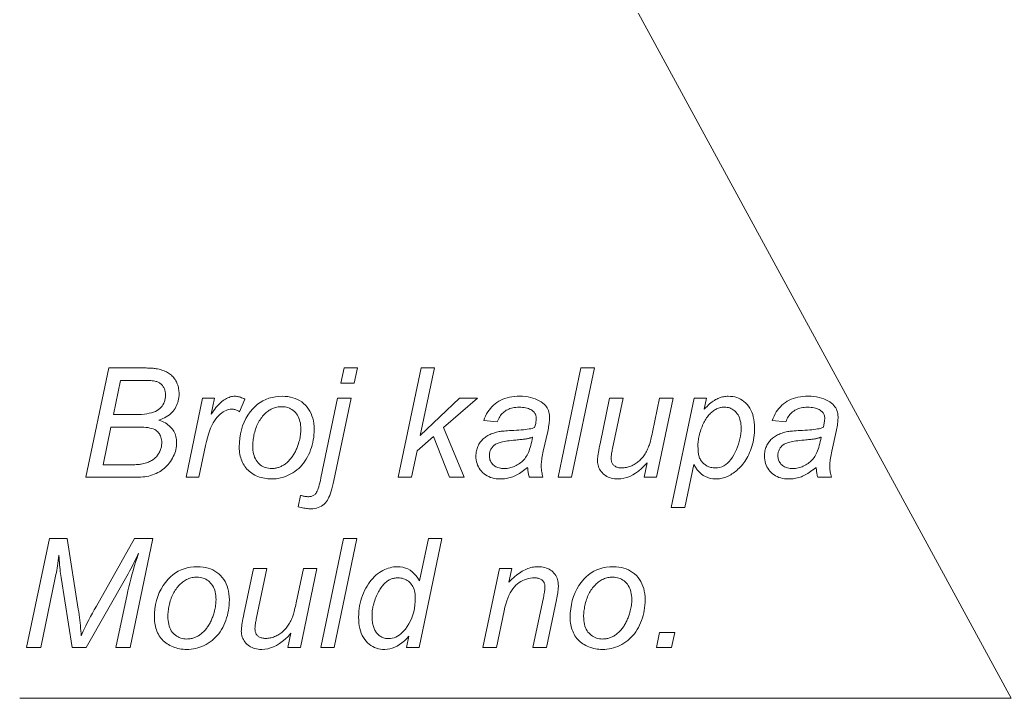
# Model space of a CAD drawing. Extents: x 0 to 297, y 0 to 420.
# Drawn here: x 229.53 to 256.76, y 99.04 to 117.67 of the extents above; entities that cross this region are included whole.
import ezdxf

# ---------------------------------------------------------------- set-up
doc = ezdxf.new("R2010")
doc.units = 0

msp = doc.modelspace()

# ---------------------------------------------------------------- linework, layer by layer
at = {"color": 7, "lineweight": 13}
msp.add_lwpolyline([(243.998, 122.495), (256.759, 99.036), (229.532, 99.036)], dxfattribs=at)
for points in [[(231.344, 105.106), (231.972, 108.106), (232.901, 108.106), (232.95, 108.106), (232.997, 108.105), (233.041, 108.104), (233.083, 108.103), (233.122, 108.101), (233.158, 108.099), (233.192, 108.096), (233.223, 108.093), (233.252, 108.089), (233.277, 108.086), (233.317, 108.078), (233.355, 108.07), (233.392, 108.06), (233.428, 108.049), (233.462, 108.038), (233.496, 108.025), (233.528, 108.011), (233.558, 107.997), (233.588, 107.981), (233.616, 107.964), (233.643, 107.946), (233.669, 107.927), (233.693, 107.906), (233.717, 107.884), (233.739, 107.861), (233.759, 107.837), (233.779, 107.811), (233.797, 107.784), (233.814, 107.756), (233.83, 107.726), (233.844, 107.696), (233.857, 107.665), (233.869, 107.633), (233.878, 107.601), (233.887, 107.568), (233.894, 107.535), (233.899, 107.5), (233.903, 107.466), (233.905, 107.43), (233.906, 107.394), (233.904, 107.345), (233.9, 107.297), (233.893, 107.251), (233.884, 107.205), (233.872, 107.161), (233.857, 107.118), (233.839, 107.076), (233.819, 107.036), (233.795, 106.996), (233.77, 106.958), (233.741, 106.921), (233.709, 106.886), (233.675, 106.853), (233.638, 106.822), (233.597, 106.792), (233.554, 106.765), (233.508, 106.739), (233.46, 106.714), (233.408, 106.692), (233.353, 106.672), (233.401, 106.655), (233.446, 106.636), (233.488, 106.616), (233.528, 106.595), (233.566, 106.572), (233.601, 106.547), (233.634, 106.52), (233.664, 106.492), (233.692, 106.462), (233.717, 106.431), (233.74, 106.398), (233.761, 106.365), (233.779, 106.33), (233.795, 106.294), (233.808, 106.257), (233.819, 106.219), (233.827, 106.18), (233.833, 106.139), (233.837, 106.098), (233.838, 106.056), (233.837, 106.006), (233.832, 105.957), (233.825, 105.909), (233.815, 105.861), (233.803, 105.813), (233.787, 105.766), (233.768, 105.719), (233.747, 105.673), (233.723, 105.626), (233.696, 105.581), (233.667, 105.536), (233.635, 105.494), (233.602, 105.454), (233.567, 105.416), (233.531, 105.38), (233.492, 105.345), (233.452, 105.313), (233.409, 105.284), (233.365, 105.256), (233.319, 105.23), (233.272, 105.206), (233.223, 105.185), (233.174, 105.167), (233.123, 105.151), (233.072, 105.137), (233.019, 105.126), (232.965, 105.117), (232.91, 105.111), (232.854, 105.107), (232.797, 105.106)], [(238.348, 107.687), (238.436, 108.106), (238.803, 108.106), (238.715, 107.687)], [(239.922, 105.106), (240.55, 108.106), (240.919, 108.106), (240.53, 106.246), (241.61, 107.279), (242.099, 107.279), (241.172, 106.469), (241.733, 105.106), (241.328, 105.106), (240.894, 106.221), (240.444, 105.833), (240.292, 105.106)], [(244.316, 105.106), (244.942, 108.106), (245.312, 108.106), (244.686, 105.106)], [(232.105, 106.825), (232.713, 106.825), (232.797, 106.826), (232.877, 106.831), (232.952, 106.838), (233.022, 106.847), (233.087, 106.86), (233.148, 106.875), (233.203, 106.893), (233.254, 106.914), (233.299, 106.938), (233.34, 106.964), (233.376, 106.993), (233.409, 107.025), (233.437, 107.059), (233.462, 107.096), (233.483, 107.135), (233.501, 107.177), (233.514, 107.221), (233.524, 107.268), (233.529, 107.317), (233.531, 107.369), (233.531, 107.394), (233.529, 107.419), (233.526, 107.442), (233.522, 107.465), (233.516, 107.488), (233.51, 107.509), (233.502, 107.53), (233.493, 107.55), (233.483, 107.57), (233.472, 107.588), (233.46, 107.606), (233.447, 107.623), (233.433, 107.639), (233.418, 107.654), (233.403, 107.668), (233.386, 107.681), (233.369, 107.693), (233.351, 107.704), (233.333, 107.713), (233.313, 107.722), (233.292, 107.73), (233.267, 107.737), (233.238, 107.744), (233.206, 107.749), (233.17, 107.754), (233.131, 107.758), (233.089, 107.761), (233.042, 107.763), (232.993, 107.764), (232.94, 107.764), (232.301, 107.764)], [(234.096, 105.106), (234.55, 107.279), (234.878, 107.279), (234.786, 106.835), (234.819, 106.884), (234.852, 106.931), (234.886, 106.974), (234.919, 107.016), (234.952, 107.054), (234.984, 107.09), (235.017, 107.123), (235.05, 107.154), (235.082, 107.182), (235.114, 107.208), (235.146, 107.231), (235.179, 107.251), (235.211, 107.269), (235.244, 107.285), (235.277, 107.298), (235.309, 107.309), (235.342, 107.318), (235.376, 107.324), (235.409, 107.327), (235.443, 107.328), (235.465, 107.328), (235.489, 107.325), (235.513, 107.321), (235.539, 107.316), (235.566, 107.308), (235.594, 107.3), (235.622, 107.289), (235.652, 107.277), (235.683, 107.264), (235.715, 107.249), (235.563, 106.905), (235.544, 106.918), (235.524, 106.93), (235.504, 106.94), (235.483, 106.949), (235.462, 106.957), (235.441, 106.963), (235.42, 106.968), (235.398, 106.972), (235.375, 106.974), (235.352, 106.974), (235.313, 106.972), (235.274, 106.966), (235.235, 106.955), (235.195, 106.94), (235.156, 106.92), (235.116, 106.896), (235.075, 106.868), (235.035, 106.836), (234.994, 106.799), (234.953, 106.757), (234.913, 106.711), (234.875, 106.657), (234.839, 106.596), (234.804, 106.529), (234.771, 106.454), (234.74, 106.373), (234.71, 106.284), (234.682, 106.189), (234.656, 106.087), (234.632, 105.978), (234.448, 105.106)], [(235.557, 105.931), (235.561, 106.056), (235.572, 106.177), (235.591, 106.293), (235.617, 106.405), (235.651, 106.512), (235.692, 106.616), (235.741, 106.714), (235.797, 106.809), (235.86, 106.899), (235.932, 106.985), (235.995, 107.05), (236.063, 107.108), (236.134, 107.16), (236.21, 107.205), (236.289, 107.242), (236.372, 107.273), (236.458, 107.297), (236.549, 107.315), (236.644, 107.325), (236.742, 107.328), (236.819, 107.326), (236.893, 107.319), (236.964, 107.306), (237.032, 107.289), (237.097, 107.267), (237.159, 107.24), (237.217, 107.208), (237.273, 107.171), (237.326, 107.13), (237.375, 107.083), (237.421, 107.032), (237.462, 106.978), (237.498, 106.92), (237.529, 106.859), (237.556, 106.794), (237.577, 106.726), (237.594, 106.655), (237.606, 106.58), (237.613, 106.502), (237.616, 106.42), (237.614, 106.345), (237.61, 106.272), (237.602, 106.2), (237.592, 106.129), (237.578, 106.058), (237.561, 105.989), (237.542, 105.921), (237.519, 105.854), (237.493, 105.788), (237.464, 105.723), (237.433, 105.66), (237.399, 105.6), (237.362, 105.543), (237.323, 105.489), (237.281, 105.438), (237.237, 105.39), (237.19, 105.346), (237.14, 105.304), (237.088, 105.265), (237.034, 105.229), (236.977, 105.196), (236.921, 105.167), (236.863, 105.141), (236.805, 105.119), (236.747, 105.1), (236.688, 105.084), (236.628, 105.072), (236.568, 105.064), (236.507, 105.059), (236.445, 105.057), (236.395, 105.058), (236.346, 105.061), (236.297, 105.067), (236.25, 105.074), (236.203, 105.084), (236.157, 105.096), (236.113, 105.11), (236.069, 105.126), (236.026, 105.145), (235.984, 105.165), (235.943, 105.188), (235.905, 105.212), (235.868, 105.239), (235.833, 105.267), (235.801, 105.296), (235.77, 105.328), (235.741, 105.361), (235.714, 105.397), (235.689, 105.434), (235.667, 105.472), (235.646, 105.513), (235.627, 105.554), (235.611, 105.597), (235.597, 105.641), (235.584, 105.686), (235.575, 105.733), (235.567, 105.78), (235.561, 105.829), (235.558, 105.879)], [(237.176, 104.29), (237.241, 104.605), (237.266, 104.598), (237.291, 104.592), (237.315, 104.587), (237.338, 104.582), (237.361, 104.579), (237.383, 104.575), (237.405, 104.573), (237.426, 104.571), (237.446, 104.57), (237.466, 104.57), (237.49, 104.571), (237.512, 104.573), (237.533, 104.577), (237.554, 104.583), (237.573, 104.59), (237.592, 104.598), (237.609, 104.609), (237.626, 104.62), (237.641, 104.634), (237.656, 104.649), (237.67, 104.667), (237.684, 104.691), (237.699, 104.721), (237.713, 104.756), (237.728, 104.797), (237.742, 104.844), (237.757, 104.896), (237.772, 104.954), (237.787, 105.017), (237.802, 105.086), (238.258, 107.279), (238.629, 107.279), (238.158, 105.018), (238.14, 104.936), (238.122, 104.859), (238.103, 104.788), (238.083, 104.722), (238.063, 104.662), (238.043, 104.607), (238.022, 104.557), (238, 104.513), (237.978, 104.474), (237.955, 104.441), (237.924, 104.402), (237.889, 104.367), (237.853, 104.337), (237.813, 104.31), (237.772, 104.288), (237.728, 104.269), (237.681, 104.255), (237.633, 104.245), (237.581, 104.238), (237.528, 104.236), (237.498, 104.237), (237.467, 104.238), (237.435, 104.241), (237.402, 104.245), (237.367, 104.25), (237.331, 104.256), (237.294, 104.262), (237.256, 104.27), (237.217, 104.279)], [(243.479, 105.376), (243.44, 105.344), (243.402, 105.313), (243.365, 105.285), (243.327, 105.258), (243.29, 105.233), (243.253, 105.209), (243.216, 105.188), (243.18, 105.168), (243.144, 105.15), (243.108, 105.134), (243.072, 105.119), (243.036, 105.106), (242.999, 105.095), (242.962, 105.085), (242.924, 105.076), (242.886, 105.069), (242.847, 105.064), (242.808, 105.06), (242.768, 105.058), (242.728, 105.057), (242.669, 105.059), (242.612, 105.064), (242.558, 105.073), (242.506, 105.085), (242.456, 105.101), (242.409, 105.121), (242.364, 105.144), (242.321, 105.17), (242.281, 105.2), (242.243, 105.234), (242.208, 105.27), (242.176, 105.309), (242.149, 105.349), (242.125, 105.391), (242.105, 105.436), (242.088, 105.482), (242.075, 105.53), (242.066, 105.581), (242.06, 105.633), (242.058, 105.687), (242.059, 105.723), (242.062, 105.758), (242.066, 105.793), (242.072, 105.826), (242.079, 105.859), (242.088, 105.891), (242.099, 105.922), (242.112, 105.952), (242.126, 105.981), (242.141, 106.01), (242.158, 106.037), (242.177, 106.063), (242.196, 106.089), (242.216, 106.113), (242.238, 106.136), (242.26, 106.158), (242.284, 106.179), (242.309, 106.198), (242.334, 106.217), (242.361, 106.235), (242.389, 106.251), (242.419, 106.267), (242.449, 106.281), (242.481, 106.295), (242.514, 106.308), (242.548, 106.319), (242.583, 106.33), (242.62, 106.34), (242.658, 106.349), (242.697, 106.356), (242.724, 106.361), (242.756, 106.366), (242.792, 106.37), (242.833, 106.374), (242.878, 106.378), (242.927, 106.382), (242.982, 106.386), (243.04, 106.389), (243.103, 106.392), (243.171, 106.395), (243.238, 106.399), (243.302, 106.403), (243.362, 106.408), (243.418, 106.414), (243.47, 106.421), (243.518, 106.429), (243.562, 106.437), (243.603, 106.447), (243.639, 106.458), (243.671, 106.469), (243.679, 106.499), (243.687, 106.527), (243.693, 106.555), (243.699, 106.582), (243.703, 106.608), (243.707, 106.632), (243.71, 106.656), (243.712, 106.679), (243.714, 106.7), (243.714, 106.721), (243.713, 106.746), (243.71, 106.77), (243.706, 106.793), (243.699, 106.815), (243.69, 106.836), (243.68, 106.855), (243.668, 106.874), (243.654, 106.892), (243.638, 106.908), (243.62, 106.923), (243.593, 106.943), (243.564, 106.96), (243.532, 106.975), (243.498, 106.989), (243.461, 107), (243.422, 107.009), (243.381, 107.016), (243.338, 107.021), (243.292, 107.025), (243.243, 107.026), (243.198, 107.025), (243.153, 107.021), (243.111, 107.016), (243.07, 107.009), (243.031, 107), (242.994, 106.988), (242.958, 106.975), (242.924, 106.959), (242.892, 106.942), (242.862, 106.922), (242.833, 106.901), (242.806, 106.877), (242.78, 106.852), (242.756, 106.826), (242.734, 106.797), (242.713, 106.767), (242.694, 106.735), (242.676, 106.701), (242.66, 106.666), (242.646, 106.629), (242.271, 106.661), (242.296, 106.724), (242.323, 106.785), (242.352, 106.842), (242.384, 106.896), (242.419, 106.947), (242.457, 106.995), (242.497, 107.04), (242.54, 107.082), (242.586, 107.121), (242.635, 107.157), (242.686, 107.189), (242.739, 107.218), (242.795, 107.244), (242.854, 107.267), (242.916, 107.285), (242.98, 107.301), (243.046, 107.313), (243.116, 107.322), (243.187, 107.327), (243.262, 107.328), (243.341, 107.327), (243.416, 107.321), (243.489, 107.311), (243.557, 107.298), (243.623, 107.28), (243.685, 107.259), (243.744, 107.234), (243.799, 107.205), (243.851, 107.173), (243.9, 107.136), (243.934, 107.107), (243.965, 107.075), (243.992, 107.042), (244.015, 107.008), (244.035, 106.971), (244.051, 106.933), (244.064, 106.893), (244.073, 106.852), (244.079, 106.809), (244.08, 106.764), (244.08, 106.728), (244.078, 106.692), (244.076, 106.654), (244.072, 106.616), (244.068, 106.576), (244.062, 106.535), (244.055, 106.493), (244.048, 106.45), (244.039, 106.406), (244.029, 106.36), (243.908, 105.82), (243.898, 105.77), (243.888, 105.721), (243.879, 105.674), (243.872, 105.629), (243.865, 105.586), (243.86, 105.545), (243.856, 105.506), (243.853, 105.469), (243.852, 105.434), (243.851, 105.401), (243.852, 105.379), (243.853, 105.356), (243.855, 105.331), (243.858, 105.304), (243.862, 105.276), (243.867, 105.246), (243.873, 105.213), (243.88, 105.179), (243.888, 105.144), (243.896, 105.106), (243.522, 105.106), (243.516, 105.128), (243.51, 105.151), (243.505, 105.175), (243.5, 105.2), (243.496, 105.227), (243.491, 105.254), (243.488, 105.283), (243.484, 105.313), (243.481, 105.344)], [(246.759, 105.499), (246.681, 105.415), (246.602, 105.34), (246.523, 105.274), (246.443, 105.216), (246.364, 105.167), (246.283, 105.128), (246.203, 105.097), (246.122, 105.075), (246.041, 105.061), (245.959, 105.057), (245.91, 105.058), (245.862, 105.063), (245.817, 105.07), (245.773, 105.08), (245.731, 105.093), (245.692, 105.109), (245.654, 105.128), (245.618, 105.149), (245.585, 105.174), (245.553, 105.201), (245.523, 105.231), (245.497, 105.262), (245.474, 105.294), (245.454, 105.327), (245.437, 105.362), (245.423, 105.398), (245.412, 105.435), (245.404, 105.473), (245.4, 105.513), (245.398, 105.554), (245.399, 105.584), (245.401, 105.617), (245.404, 105.654), (245.409, 105.695), (245.416, 105.74), (245.423, 105.789), (245.432, 105.842), (245.443, 105.899), (245.455, 105.96), (245.468, 106.025), (245.73, 107.279), (246.1, 107.279), (245.81, 105.89), (245.803, 105.856), (245.796, 105.823), (245.791, 105.792), (245.786, 105.763), (245.782, 105.735), (245.779, 105.709), (245.776, 105.684), (245.774, 105.661), (245.773, 105.64), (245.773, 105.62), (245.773, 105.596), (245.776, 105.573), (245.779, 105.551), (245.785, 105.53), (245.791, 105.51), (245.8, 105.492), (245.809, 105.474), (245.82, 105.458), (245.833, 105.443), (245.847, 105.428), (245.863, 105.415), (245.88, 105.404), (245.899, 105.393), (245.918, 105.384), (245.94, 105.377), (245.962, 105.371), (245.987, 105.366), (246.012, 105.363), (246.039, 105.361), (246.067, 105.36), (246.098, 105.361), (246.129, 105.363), (246.16, 105.367), (246.191, 105.372), (246.221, 105.379), (246.251, 105.387), (246.282, 105.397), (246.312, 105.408), (246.341, 105.421), (246.371, 105.436), (246.4, 105.451), (246.429, 105.468), (246.457, 105.486), (246.483, 105.505), (246.509, 105.525), (246.535, 105.546), (246.559, 105.568), (246.582, 105.591), (246.605, 105.615), (246.627, 105.64), (246.648, 105.666), (246.668, 105.694), (246.688, 105.722), (246.707, 105.751), (246.724, 105.781), (246.742, 105.812), (246.758, 105.844), (246.773, 105.877), (246.788, 105.91), (246.802, 105.945), (246.811, 105.969), (246.821, 105.997), (246.83, 106.028), (246.84, 106.062), (246.851, 106.1), (246.861, 106.141), (246.872, 106.186), (246.883, 106.234), (246.895, 106.285), (246.906, 106.34), (247.103, 107.279), (247.473, 107.279), (247.019, 105.106), (246.677, 105.106)], [(247.424, 104.273), (248.052, 107.279), (248.394, 107.279), (248.331, 106.976), (248.368, 107.015), (248.405, 107.051), (248.441, 107.085), (248.477, 107.116), (248.511, 107.145), (248.545, 107.171), (248.578, 107.195), (248.61, 107.216), (248.641, 107.235), (248.671, 107.252), (248.702, 107.266), (248.732, 107.279), (248.763, 107.291), (248.794, 107.301), (248.826, 107.309), (248.858, 107.316), (248.89, 107.322), (248.923, 107.325), (248.956, 107.328), (248.99, 107.328), (249.051, 107.326), (249.11, 107.319), (249.167, 107.308), (249.221, 107.292), (249.274, 107.272), (249.325, 107.247), (249.373, 107.218), (249.419, 107.184), (249.463, 107.145), (249.505, 107.102), (249.544, 107.055), (249.579, 107.004), (249.61, 106.949), (249.636, 106.89), (249.659, 106.827), (249.677, 106.761), (249.691, 106.69), (249.702, 106.615), (249.708, 106.537), (249.71, 106.455), (249.709, 106.387), (249.705, 106.321), (249.7, 106.256), (249.692, 106.193), (249.682, 106.13), (249.669, 106.069), (249.655, 106.009), (249.638, 105.95), (249.619, 105.892), (249.597, 105.836), (249.574, 105.781), (249.55, 105.728), (249.525, 105.678), (249.499, 105.63), (249.472, 105.584), (249.444, 105.54), (249.415, 105.498), (249.385, 105.459), (249.353, 105.421), (249.321, 105.386), (249.288, 105.353), (249.255, 105.322), (249.223, 105.293), (249.189, 105.265), (249.156, 105.239), (249.123, 105.215), (249.09, 105.193), (249.057, 105.172), (249.023, 105.154), (248.99, 105.137), (248.956, 105.122), (248.922, 105.108), (248.888, 105.096), (248.854, 105.086), (248.82, 105.077), (248.785, 105.07), (248.751, 105.064), (248.716, 105.06), (248.681, 105.058), (248.646, 105.057), (248.569, 105.061), (248.496, 105.073), (248.427, 105.093), (248.361, 105.12), (248.299, 105.156), (248.24, 105.2), (248.185, 105.251), (248.133, 105.311), (248.085, 105.379), (248.04, 105.454), (247.794, 104.273)], [(251.402, 105.376), (251.364, 105.344), (251.326, 105.313), (251.288, 105.285), (251.251, 105.258), (251.214, 105.233), (251.177, 105.209), (251.14, 105.188), (251.104, 105.168), (251.068, 105.15), (251.032, 105.134), (250.996, 105.119), (250.96, 105.106), (250.923, 105.095), (250.886, 105.085), (250.848, 105.076), (250.809, 105.069), (250.771, 105.064), (250.731, 105.06), (250.692, 105.058), (250.651, 105.057), (250.592, 105.059), (250.536, 105.064), (250.481, 105.073), (250.429, 105.085), (250.38, 105.101), (250.332, 105.121), (250.287, 105.144), (250.245, 105.17), (250.204, 105.2), (250.166, 105.234), (250.131, 105.27), (250.1, 105.309), (250.072, 105.349), (250.048, 105.391), (250.028, 105.436), (250.012, 105.482), (249.999, 105.53), (249.989, 105.581), (249.984, 105.633), (249.982, 105.687), (249.983, 105.723), (249.985, 105.758), (249.99, 105.793), (249.995, 105.826), (250.003, 105.859), (250.012, 105.891), (250.023, 105.922), (250.035, 105.952), (250.049, 105.981), (250.065, 106.01), (250.082, 106.037), (250.1, 106.063), (250.12, 106.089), (250.14, 106.113), (250.161, 106.136), (250.184, 106.158), (250.208, 106.179), (250.232, 106.198), (250.258, 106.217), (250.285, 106.235), (250.313, 106.251), (250.342, 106.267), (250.373, 106.281), (250.404, 106.295), (250.437, 106.308), (250.472, 106.319), (250.507, 106.33), (250.544, 106.34), (250.581, 106.349), (250.621, 106.356), (250.648, 106.361), (250.679, 106.366), (250.716, 106.37), (250.756, 106.374), (250.801, 106.378), (250.851, 106.382), (250.905, 106.386), (250.964, 106.389), (251.027, 106.392), (251.094, 106.395), (251.162, 106.399), (251.226, 106.403), (251.286, 106.408), (251.342, 106.414), (251.394, 106.421), (251.442, 106.429), (251.486, 106.437), (251.526, 106.447), (251.562, 106.458), (251.595, 106.469), (251.603, 106.499), (251.61, 106.527), (251.617, 106.555), (251.622, 106.582), (251.627, 106.608), (251.631, 106.632), (251.634, 106.656), (251.636, 106.679), (251.637, 106.7), (251.638, 106.721), (251.637, 106.746), (251.634, 106.77), (251.629, 106.793), (251.623, 106.815), (251.614, 106.836), (251.604, 106.855), (251.591, 106.874), (251.577, 106.892), (251.561, 106.908), (251.543, 106.923), (251.517, 106.943), (251.487, 106.96), (251.455, 106.975), (251.421, 106.989), (251.385, 107), (251.346, 107.009), (251.305, 107.016), (251.261, 107.021), (251.215, 107.025), (251.167, 107.026), (251.121, 107.025), (251.077, 107.021), (251.035, 107.016), (250.994, 107.009), (250.955, 107), (250.918, 106.988), (250.882, 106.975), (250.848, 106.959), (250.816, 106.942), (250.785, 106.922), (250.756, 106.901), (250.729, 106.877), (250.704, 106.852), (250.68, 106.826), (250.657, 106.797), (250.636, 106.767), (250.617, 106.735), (250.6, 106.701), (250.584, 106.666), (250.569, 106.629), (250.195, 106.661), (250.219, 106.724), (250.246, 106.785), (250.276, 106.842), (250.308, 106.896), (250.343, 106.947), (250.381, 106.995), (250.421, 107.04), (250.464, 107.082), (250.51, 107.121), (250.558, 107.157), (250.609, 107.189), (250.663, 107.218), (250.719, 107.244), (250.778, 107.267), (250.839, 107.285), (250.903, 107.301), (250.97, 107.313), (251.039, 107.322), (251.111, 107.327), (251.185, 107.328), (251.264, 107.327), (251.34, 107.321), (251.412, 107.311), (251.481, 107.298), (251.547, 107.28), (251.609, 107.259), (251.668, 107.234), (251.723, 107.205), (251.775, 107.173), (251.824, 107.136), (251.858, 107.107), (251.889, 107.075), (251.916, 107.042), (251.939, 107.008), (251.959, 106.971), (251.975, 106.933), (251.988, 106.893), (251.997, 106.852), (252.002, 106.809), (252.004, 106.764), (252.003, 106.728), (252.002, 106.692), (251.999, 106.654), (251.996, 106.616), (251.991, 106.576), (251.985, 106.535), (251.979, 106.493), (251.971, 106.45), (251.962, 106.406), (251.953, 106.36), (251.832, 105.82), (251.821, 105.77), (251.811, 105.721), (251.803, 105.674), (251.795, 105.629), (251.789, 105.586), (251.784, 105.545), (251.78, 105.506), (251.777, 105.469), (251.775, 105.434), (251.775, 105.401), (251.775, 105.379), (251.777, 105.356), (251.779, 105.331), (251.782, 105.304), (251.786, 105.276), (251.791, 105.246), (251.797, 105.213), (251.804, 105.179), (251.811, 105.144), (251.82, 105.106), (251.445, 105.106), (251.439, 105.128), (251.434, 105.151), (251.428, 105.175), (251.424, 105.2), (251.419, 105.227), (251.415, 105.254), (251.411, 105.283), (251.408, 105.313), (251.405, 105.344)], [(235.928, 105.968), (235.929, 105.908), (235.933, 105.851), (235.941, 105.797), (235.951, 105.746), (235.964, 105.698), (235.981, 105.653), (236, 105.611), (236.022, 105.571), (236.047, 105.535), (236.075, 105.502), (236.105, 105.472), (236.137, 105.445), (236.17, 105.421), (236.205, 105.401), (236.242, 105.383), (236.28, 105.369), (236.32, 105.358), (236.362, 105.35), (236.405, 105.345), (236.449, 105.343), (236.473, 105.344), (236.497, 105.345), (236.52, 105.348), (236.544, 105.351), (236.568, 105.355), (236.591, 105.361), (236.615, 105.367), (236.638, 105.374), (236.661, 105.382), (236.685, 105.392), (236.708, 105.402), (236.731, 105.413), (236.753, 105.425), (236.775, 105.438), (236.797, 105.452), (236.819, 105.467), (236.84, 105.483), (236.861, 105.501), (236.881, 105.519), (236.902, 105.538), (236.921, 105.558), (236.941, 105.578), (236.959, 105.599), (236.977, 105.621), (236.994, 105.643), (237.011, 105.666), (237.027, 105.689), (237.043, 105.713), (237.058, 105.737), (237.072, 105.762), (237.086, 105.787), (237.1, 105.813), (237.112, 105.839), (237.125, 105.866), (237.136, 105.893), (237.147, 105.92), (237.158, 105.948), (237.168, 105.976), (237.177, 106.004), (237.186, 106.033), (237.198, 106.073), (237.209, 106.113), (237.218, 106.153), (237.227, 106.193), (237.234, 106.232), (237.239, 106.27), (237.244, 106.309), (237.247, 106.347), (237.249, 106.384), (237.249, 106.422), (237.248, 106.48), (237.244, 106.534), (237.236, 106.587), (237.226, 106.637), (237.212, 106.684), (237.196, 106.728), (237.177, 106.77), (237.155, 106.809), (237.129, 106.845), (237.101, 106.879), (237.071, 106.91), (237.039, 106.938), (237.005, 106.962), (236.97, 106.983), (236.934, 107.001), (236.895, 107.016), (236.856, 107.027), (236.815, 107.035), (236.772, 107.04), (236.728, 107.042), (236.693, 107.041), (236.659, 107.039), (236.626, 107.034), (236.593, 107.029), (236.561, 107.021), (236.53, 107.012), (236.499, 107.001), (236.469, 106.989), (236.439, 106.975), (236.41, 106.959), (236.382, 106.942), (236.354, 106.923), (236.327, 106.902), (236.3, 106.88), (236.274, 106.857), (236.249, 106.832), (236.223, 106.805), (236.199, 106.777), (236.175, 106.748), (236.152, 106.717), (236.129, 106.684), (236.108, 106.651), (236.088, 106.616), (236.069, 106.581), (236.051, 106.544), (236.035, 106.506), (236.02, 106.468), (236.006, 106.428), (235.993, 106.387), (235.982, 106.345), (235.971, 106.303), (235.962, 106.262), (235.954, 106.222), (235.947, 106.183), (235.941, 106.145), (235.936, 106.108), (235.932, 106.071), (235.93, 106.036), (235.928, 106.001)], [(248.157, 105.994), (248.157, 105.947), (248.158, 105.903), (248.16, 105.862), (248.162, 105.823), (248.165, 105.788), (248.169, 105.756), (248.174, 105.726), (248.179, 105.7), (248.185, 105.677), (248.191, 105.657), (248.202, 105.63), (248.215, 105.605), (248.228, 105.581), (248.243, 105.558), (248.259, 105.536), (248.276, 105.515), (248.295, 105.495), (248.315, 105.476), (248.337, 105.459), (248.359, 105.442), (248.383, 105.426), (248.407, 105.412), (248.433, 105.4), (248.459, 105.389), (248.485, 105.38), (248.513, 105.373), (248.541, 105.367), (248.57, 105.363), (248.599, 105.361), (248.629, 105.36), (248.692, 105.363), (248.752, 105.374), (248.81, 105.392), (248.865, 105.417), (248.918, 105.45), (248.968, 105.489), (249.016, 105.536), (249.062, 105.59), (249.105, 105.651), (249.145, 105.719), (249.182, 105.791), (249.216, 105.863), (249.245, 105.936), (249.271, 106.009), (249.292, 106.082), (249.31, 106.155), (249.324, 106.229), (249.334, 106.303), (249.34, 106.378), (249.342, 106.453), (249.34, 106.507), (249.336, 106.558), (249.33, 106.607), (249.32, 106.653), (249.309, 106.697), (249.294, 106.739), (249.277, 106.778), (249.257, 106.814), (249.235, 106.848), (249.21, 106.879), (249.183, 106.908), (249.154, 106.933), (249.125, 106.956), (249.094, 106.976), (249.061, 106.992), (249.028, 107.006), (248.993, 107.016), (248.957, 107.024), (248.92, 107.028), (248.881, 107.03), (248.853, 107.029), (248.825, 107.027), (248.798, 107.023), (248.771, 107.018), (248.745, 107.011), (248.719, 107.003), (248.693, 106.993), (248.668, 106.982), (248.644, 106.969), (248.619, 106.955), (248.595, 106.939), (248.572, 106.922), (248.548, 106.904), (248.525, 106.883), (248.503, 106.862), (248.481, 106.839), (248.459, 106.814), (248.437, 106.788), (248.416, 106.761), (248.395, 106.732), (248.375, 106.702), (248.355, 106.67), (248.336, 106.637), (248.318, 106.603), (248.301, 106.567), (248.284, 106.53), (248.268, 106.492), (248.253, 106.452), (248.238, 106.411), (248.224, 106.369), (248.211, 106.326), (248.2, 106.285), (248.19, 106.245), (248.181, 106.206), (248.174, 106.168), (248.168, 106.131), (248.163, 106.095), (248.159, 106.06), (248.157, 106.027)], [(231.816, 105.446), (232.5, 105.446), (232.552, 105.446), (232.602, 105.447), (232.647, 105.447), (232.689, 105.449), (232.727, 105.45), (232.762, 105.452), (232.794, 105.455), (232.821, 105.458), (232.846, 105.461), (232.866, 105.464), (232.903, 105.471), (232.939, 105.479), (232.974, 105.488), (233.007, 105.498), (233.039, 105.508), (233.069, 105.52), (233.097, 105.533), (233.125, 105.546), (233.151, 105.56), (233.175, 105.576), (233.198, 105.592), (233.221, 105.609), (233.242, 105.627), (233.262, 105.647), (233.281, 105.667), (233.299, 105.688), (233.316, 105.711), (233.332, 105.734), (233.347, 105.758), (233.361, 105.783), (233.374, 105.809), (233.386, 105.835), (233.396, 105.862), (233.405, 105.889), (233.412, 105.915), (233.418, 105.943), (233.423, 105.97), (233.426, 105.998), (233.428, 106.025), (233.429, 106.054), (233.428, 106.095), (233.424, 106.134), (233.417, 106.171), (233.408, 106.206), (233.396, 106.239), (233.381, 106.27), (233.364, 106.299), (233.344, 106.326), (233.322, 106.351), (233.297, 106.374), (233.268, 106.395), (233.235, 106.413), (233.196, 106.43), (233.153, 106.444), (233.105, 106.456), (233.053, 106.466), (232.995, 106.473), (232.933, 106.479), (232.866, 106.482), (232.794, 106.483), (232.033, 106.483)], [(243.616, 106.207), (243.6, 106.201), (243.584, 106.195), (243.568, 106.19), (243.552, 106.185), (243.535, 106.18), (243.518, 106.175), (243.501, 106.171), (243.484, 106.167), (243.467, 106.163), (243.449, 106.16), (243.43, 106.157), (243.409, 106.153), (243.385, 106.15), (243.359, 106.147), (243.33, 106.143), (243.299, 106.14), (243.266, 106.136), (243.23, 106.132), (243.192, 106.129), (243.151, 106.125), (243.088, 106.119), (243.03, 106.113), (242.974, 106.107), (242.923, 106.1), (242.876, 106.093), (242.832, 106.085), (242.792, 106.078), (242.756, 106.07), (242.723, 106.061), (242.695, 106.053), (242.669, 106.043), (242.644, 106.033), (242.621, 106.021), (242.599, 106.009), (242.578, 105.995), (242.559, 105.981), (242.541, 105.965), (242.524, 105.949), (242.509, 105.931), (242.494, 105.912), (242.482, 105.893), (242.47, 105.873), (242.46, 105.853), (242.451, 105.832), (242.444, 105.811), (242.438, 105.79), (242.433, 105.768), (242.43, 105.745), (242.428, 105.723), (242.427, 105.7), (242.428, 105.669), (242.431, 105.64), (242.436, 105.611), (242.444, 105.584), (242.454, 105.558), (242.466, 105.533), (242.479, 105.509), (242.496, 105.486), (242.514, 105.464), (242.534, 105.444), (242.557, 105.425), (242.581, 105.408), (242.607, 105.393), (242.635, 105.38), (242.664, 105.369), (242.696, 105.359), (242.729, 105.352), (242.764, 105.347), (242.801, 105.344), (242.84, 105.343), (242.877, 105.344), (242.913, 105.347), (242.949, 105.352), (242.985, 105.359), (243.021, 105.368), (243.056, 105.378), (243.091, 105.391), (243.126, 105.406), (243.16, 105.422), (243.194, 105.441), (243.227, 105.461), (243.259, 105.483), (243.29, 105.506), (243.319, 105.531), (243.346, 105.557), (243.372, 105.585), (243.397, 105.614), (243.42, 105.645), (243.442, 105.678), (243.462, 105.712), (243.482, 105.748), (243.5, 105.787), (243.517, 105.829), (243.534, 105.875), (243.55, 105.923), (243.565, 105.974), (243.579, 106.028), (243.592, 106.084), (243.604, 106.144)], [(251.539, 106.207), (251.524, 106.201), (251.508, 106.195), (251.492, 106.19), (251.475, 106.185), (251.459, 106.18), (251.442, 106.175), (251.425, 106.171), (251.408, 106.167), (251.39, 106.163), (251.373, 106.16), (251.354, 106.157), (251.332, 106.153), (251.308, 106.15), (251.282, 106.147), (251.254, 106.143), (251.223, 106.14), (251.189, 106.136), (251.154, 106.132), (251.115, 106.129), (251.075, 106.125), (251.012, 106.119), (250.953, 106.113), (250.898, 106.107), (250.847, 106.1), (250.799, 106.093), (250.755, 106.085), (250.715, 106.078), (250.679, 106.07), (250.647, 106.061), (250.619, 106.053), (250.593, 106.043), (250.568, 106.033), (250.545, 106.021), (250.523, 106.009), (250.502, 105.995), (250.482, 105.981), (250.464, 105.965), (250.448, 105.949), (250.432, 105.931), (250.418, 105.912), (250.405, 105.893), (250.394, 105.873), (250.384, 105.853), (250.375, 105.832), (250.367, 105.811), (250.361, 105.79), (250.357, 105.768), (250.353, 105.745), (250.351, 105.723), (250.35, 105.7), (250.352, 105.669), (250.355, 105.64), (250.36, 105.611), (250.368, 105.584), (250.377, 105.558), (250.389, 105.533), (250.403, 105.509), (250.419, 105.486), (250.437, 105.464), (250.458, 105.444), (250.48, 105.425), (250.504, 105.408), (250.531, 105.393), (250.558, 105.38), (250.588, 105.369), (250.62, 105.359), (250.653, 105.352), (250.688, 105.347), (250.725, 105.344), (250.764, 105.343), (250.8, 105.344), (250.837, 105.347), (250.873, 105.352), (250.909, 105.359), (250.944, 105.368), (250.98, 105.378), (251.015, 105.391), (251.049, 105.406), (251.084, 105.422), (251.118, 105.441), (251.151, 105.461), (251.183, 105.483), (251.213, 105.506), (251.242, 105.531), (251.27, 105.557), (251.296, 105.585), (251.321, 105.614), (251.344, 105.645), (251.366, 105.678), (251.386, 105.712), (251.405, 105.748), (251.423, 105.787), (251.441, 105.829), (251.458, 105.875), (251.473, 105.923), (251.488, 105.974), (251.502, 106.028), (251.516, 106.084), (251.528, 106.144)], [(229.716, 100.424), (230.342, 103.424), (230.835, 103.424), (231.138, 101.48), (231.149, 101.404), (231.16, 101.328), (231.17, 101.253), (231.179, 101.179), (231.187, 101.105), (231.194, 101.032), (231.201, 100.959), (231.207, 100.887), (231.212, 100.816), (231.216, 100.745), (231.242, 100.808), (231.272, 100.875), (231.306, 100.946), (231.342, 101.022), (231.382, 101.102), (231.426, 101.186), (231.473, 101.275), (231.523, 101.367), (231.576, 101.464), (231.633, 101.566), (232.685, 103.424), (233.186, 103.424), (232.56, 100.424), (232.165, 100.424), (232.478, 101.883), (232.501, 101.985), (232.525, 102.09), (232.552, 102.197), (232.58, 102.307), (232.61, 102.419), (232.642, 102.534), (232.676, 102.651), (232.712, 102.77), (232.75, 102.892), (232.789, 103.017), (232.763, 102.958), (232.735, 102.898), (232.707, 102.837), (232.676, 102.775), (232.645, 102.713), (232.613, 102.649), (232.579, 102.585), (232.544, 102.52), (232.508, 102.453), (232.47, 102.386), (231.353, 100.424), (230.966, 100.424), (230.665, 102.348), (230.657, 102.401), (230.65, 102.457), (230.643, 102.514), (230.636, 102.573), (230.63, 102.634), (230.624, 102.696), (230.619, 102.76), (230.614, 102.826), (230.61, 102.894), (230.606, 102.964), (230.596, 102.886), (230.586, 102.812), (230.575, 102.741), (230.565, 102.674), (230.555, 102.609), (230.545, 102.548), (230.535, 102.491), (230.525, 102.436), (230.515, 102.385), (230.506, 102.337), (230.107, 100.424)], [(237.795, 100.424), (238.421, 103.424), (238.791, 103.424), (238.165, 100.424)], [(240.22, 100.739), (240.156, 100.67), (240.092, 100.608), (240.027, 100.553), (239.961, 100.506), (239.895, 100.466), (239.829, 100.433), (239.762, 100.408), (239.694, 100.389), (239.626, 100.378), (239.557, 100.375), (239.496, 100.377), (239.437, 100.384), (239.381, 100.395), (239.326, 100.411), (239.274, 100.432), (239.223, 100.457), (239.175, 100.487), (239.129, 100.521), (239.084, 100.56), (239.042, 100.603), (239.003, 100.651), (238.968, 100.702), (238.937, 100.758), (238.91, 100.818), (238.888, 100.883), (238.869, 100.951), (238.855, 101.023), (238.845, 101.1), (238.839, 101.18), (238.836, 101.265), (238.838, 101.344), (238.843, 101.421), (238.851, 101.497), (238.862, 101.572), (238.877, 101.645), (238.895, 101.717), (238.916, 101.787), (238.941, 101.856), (238.968, 101.924), (238.999, 101.99), (239.033, 102.054), (239.067, 102.115), (239.104, 102.173), (239.142, 102.227), (239.182, 102.278), (239.224, 102.325), (239.267, 102.37), (239.312, 102.411), (239.358, 102.448), (239.406, 102.483), (239.455, 102.514), (239.504, 102.542), (239.553, 102.566), (239.602, 102.587), (239.651, 102.605), (239.7, 102.62), (239.749, 102.632), (239.798, 102.64), (239.847, 102.645), (239.896, 102.646), (239.976, 102.642), (240.051, 102.631), (240.122, 102.611), (240.189, 102.584), (240.252, 102.549), (240.311, 102.506), (240.366, 102.455), (240.418, 102.396), (240.465, 102.33), (240.508, 102.255), (240.754, 103.424), (241.122, 103.424), (240.496, 100.424), (240.154, 100.424)], [(233.227, 101.249), (233.231, 101.374), (233.242, 101.494), (233.261, 101.611), (233.287, 101.723), (233.321, 101.83), (233.362, 101.934), (233.411, 102.032), (233.467, 102.127), (233.531, 102.217), (233.602, 102.303), (233.666, 102.368), (233.733, 102.426), (233.805, 102.478), (233.88, 102.523), (233.959, 102.56), (234.042, 102.591), (234.129, 102.615), (234.219, 102.633), (234.314, 102.643), (234.412, 102.646), (234.489, 102.644), (234.563, 102.636), (234.634, 102.624), (234.702, 102.607), (234.767, 102.585), (234.829, 102.558), (234.888, 102.526), (234.943, 102.489), (234.996, 102.447), (235.046, 102.401), (235.091, 102.35), (235.132, 102.296), (235.168, 102.238), (235.199, 102.177), (235.226, 102.112), (235.247, 102.044), (235.264, 101.973), (235.276, 101.898), (235.284, 101.819), (235.286, 101.738), (235.284, 101.663), (235.28, 101.59), (235.272, 101.518), (235.262, 101.446), (235.248, 101.376), (235.231, 101.307), (235.212, 101.239), (235.189, 101.172), (235.163, 101.106), (235.135, 101.041), (235.103, 100.978), (235.069, 100.918), (235.032, 100.861), (234.993, 100.807), (234.951, 100.756), (234.907, 100.708), (234.86, 100.663), (234.81, 100.621), (234.758, 100.583), (234.704, 100.547), (234.648, 100.514), (234.591, 100.485), (234.534, 100.459), (234.476, 100.437), (234.417, 100.418), (234.358, 100.402), (234.298, 100.39), (234.238, 100.382), (234.177, 100.377), (234.115, 100.375), (234.065, 100.376), (234.016, 100.379), (233.967, 100.385), (233.92, 100.392), (233.873, 100.402), (233.828, 100.414), (233.783, 100.428), (233.739, 100.444), (233.696, 100.463), (233.654, 100.483), (233.613, 100.506), (233.575, 100.53), (233.538, 100.556), (233.504, 100.584), (233.471, 100.614), (233.44, 100.646), (233.411, 100.679), (233.385, 100.714), (233.36, 100.751), (233.337, 100.79), (233.316, 100.831), (233.297, 100.872), (233.281, 100.915), (233.267, 100.959), (233.255, 101.004), (233.245, 101.051), (233.237, 101.098), (233.232, 101.147), (233.228, 101.197)], [(242.25, 100.424), (242.704, 102.597), (243.04, 102.597), (242.96, 102.219), (243.003, 102.262), (243.046, 102.303), (243.089, 102.342), (243.131, 102.378), (243.172, 102.411), (243.212, 102.443), (243.252, 102.472), (243.292, 102.498), (243.331, 102.522), (243.369, 102.544), (243.407, 102.563), (243.446, 102.581), (243.484, 102.596), (243.523, 102.609), (243.562, 102.621), (243.601, 102.63), (243.64, 102.637), (243.679, 102.642), (243.718, 102.645), (243.758, 102.646), (243.81, 102.645), (243.859, 102.641), (243.906, 102.633), (243.951, 102.623), (243.994, 102.61), (244.034, 102.595), (244.072, 102.576), (244.108, 102.555), (244.141, 102.53), (244.172, 102.503), (244.201, 102.473), (244.227, 102.442), (244.249, 102.408), (244.269, 102.373), (244.285, 102.336), (244.299, 102.297), (244.309, 102.255), (244.317, 102.212), (244.321, 102.167), (244.323, 102.12), (244.322, 102.095), (244.321, 102.067), (244.318, 102.035), (244.314, 102.002), (244.31, 101.965), (244.304, 101.925), (244.297, 101.883), (244.289, 101.838), (244.28, 101.79), (244.27, 101.74), (243.993, 100.424), (243.623, 100.424), (243.911, 101.801), (243.92, 101.84), (243.927, 101.877), (243.933, 101.912), (243.939, 101.945), (243.944, 101.976), (243.948, 102.004), (243.951, 102.031), (243.953, 102.055), (243.954, 102.078), (243.954, 102.098), (243.954, 102.119), (243.951, 102.14), (243.948, 102.159), (243.943, 102.178), (243.936, 102.196), (243.928, 102.213), (243.918, 102.23), (243.907, 102.245), (243.894, 102.26), (243.88, 102.274), (243.864, 102.287), (243.847, 102.298), (243.829, 102.308), (243.809, 102.317), (243.788, 102.325), (243.766, 102.331), (243.743, 102.335), (243.718, 102.339), (243.691, 102.341), (243.664, 102.341), (243.608, 102.339), (243.553, 102.333), (243.499, 102.323), (243.446, 102.309), (243.395, 102.29), (243.345, 102.268), (243.296, 102.241), (243.249, 102.21), (243.202, 102.176), (243.157, 102.137), (243.114, 102.093), (243.073, 102.043), (243.035, 101.988), (242.999, 101.926), (242.965, 101.859), (242.933, 101.786), (242.904, 101.707), (242.877, 101.622), (242.853, 101.531), (242.831, 101.435), (242.62, 100.424)], [(244.646, 101.249), (244.65, 101.374), (244.661, 101.494), (244.68, 101.611), (244.706, 101.723), (244.74, 101.83), (244.781, 101.934), (244.83, 102.032), (244.886, 102.127), (244.949, 102.217), (245.021, 102.303), (245.084, 102.368), (245.152, 102.426), (245.223, 102.478), (245.299, 102.523), (245.378, 102.56), (245.461, 102.591), (245.547, 102.615), (245.638, 102.633), (245.733, 102.643), (245.831, 102.646), (245.908, 102.644), (245.982, 102.636), (246.053, 102.624), (246.121, 102.607), (246.186, 102.585), (246.248, 102.558), (246.306, 102.526), (246.362, 102.489), (246.415, 102.447), (246.464, 102.401), (246.51, 102.35), (246.551, 102.296), (246.587, 102.238), (246.618, 102.177), (246.645, 102.112), (246.666, 102.044), (246.683, 101.973), (246.695, 101.898), (246.702, 101.819), (246.705, 101.738), (246.703, 101.663), (246.699, 101.59), (246.691, 101.518), (246.681, 101.446), (246.667, 101.376), (246.65, 101.307), (246.631, 101.239), (246.608, 101.172), (246.582, 101.106), (246.553, 101.041), (246.522, 100.978), (246.488, 100.918), (246.451, 100.861), (246.412, 100.807), (246.37, 100.756), (246.326, 100.708), (246.279, 100.663), (246.229, 100.621), (246.177, 100.583), (246.123, 100.547), (246.066, 100.514), (246.01, 100.485), (245.952, 100.459), (245.894, 100.437), (245.836, 100.418), (245.777, 100.402), (245.717, 100.39), (245.657, 100.382), (245.596, 100.377), (245.534, 100.375), (245.484, 100.376), (245.435, 100.379), (245.386, 100.385), (245.339, 100.392), (245.292, 100.402), (245.246, 100.414), (245.202, 100.428), (245.158, 100.444), (245.115, 100.463), (245.073, 100.483), (245.032, 100.506), (244.994, 100.53), (244.957, 100.556), (244.922, 100.584), (244.89, 100.614), (244.859, 100.646), (244.83, 100.679), (244.803, 100.714), (244.779, 100.751), (244.756, 100.79), (244.735, 100.831), (244.716, 100.872), (244.7, 100.915), (244.686, 100.959), (244.674, 101.004), (244.664, 101.051), (244.656, 101.098), (244.651, 101.147), (244.647, 101.197)], [(236.976, 100.817), (236.898, 100.733), (236.819, 100.658), (236.74, 100.591), (236.661, 100.534), (236.581, 100.485), (236.501, 100.446), (236.42, 100.415), (236.339, 100.393), (236.258, 100.379), (236.176, 100.375), (236.127, 100.376), (236.079, 100.381), (236.034, 100.388), (235.99, 100.398), (235.949, 100.411), (235.909, 100.427), (235.871, 100.446), (235.836, 100.467), (235.802, 100.492), (235.77, 100.519), (235.741, 100.549), (235.714, 100.579), (235.691, 100.611), (235.671, 100.645), (235.654, 100.679), (235.64, 100.715), (235.629, 100.753), (235.622, 100.791), (235.617, 100.831), (235.615, 100.872), (235.616, 100.901), (235.618, 100.935), (235.622, 100.972), (235.627, 101.013), (235.633, 101.058), (235.64, 101.107), (235.65, 101.16), (235.66, 101.217), (235.672, 101.278), (235.685, 101.343), (235.947, 102.597), (236.317, 102.597), (236.027, 101.208), (236.02, 101.174), (236.014, 101.141), (236.008, 101.11), (236.003, 101.081), (235.999, 101.053), (235.996, 101.027), (235.993, 101.002), (235.991, 100.979), (235.99, 100.958), (235.99, 100.938), (235.991, 100.914), (235.993, 100.891), (235.997, 100.869), (236.002, 100.848), (236.009, 100.828), (236.017, 100.81), (236.027, 100.792), (236.038, 100.776), (236.05, 100.76), (236.065, 100.746), (236.08, 100.733), (236.097, 100.722), (236.116, 100.711), (236.136, 100.702), (236.157, 100.695), (236.18, 100.689), (236.204, 100.684), (236.229, 100.68), (236.256, 100.678), (236.285, 100.678), (236.316, 100.678), (236.347, 100.681), (236.377, 100.685), (236.408, 100.69), (236.438, 100.697), (236.469, 100.705), (236.499, 100.715), (236.529, 100.726), (236.559, 100.739), (236.589, 100.753), (236.618, 100.769), (236.646, 100.786), (236.674, 100.804), (236.701, 100.822), (236.727, 100.842), (236.752, 100.863), (236.776, 100.885), (236.8, 100.909), (236.822, 100.933), (236.844, 100.958), (236.865, 100.984), (236.886, 101.011), (236.905, 101.04), (236.924, 101.069), (236.942, 101.099), (236.959, 101.13), (236.975, 101.162), (236.991, 101.194), (237.005, 101.228), (237.019, 101.263), (237.028, 101.287), (237.038, 101.315), (237.048, 101.346), (237.058, 101.38), (237.068, 101.418), (237.078, 101.459), (237.089, 101.504), (237.1, 101.552), (237.112, 101.603), (237.124, 101.658), (237.32, 102.597), (237.69, 102.597), (237.236, 100.424), (236.894, 100.424)], [(233.598, 101.285), (233.599, 101.226), (233.604, 101.169), (233.611, 101.115), (233.621, 101.064), (233.635, 101.016), (233.651, 100.971), (233.67, 100.928), (233.692, 100.889), (233.717, 100.853), (233.745, 100.82), (233.775, 100.79), (233.807, 100.763), (233.841, 100.739), (233.876, 100.718), (233.912, 100.701), (233.951, 100.687), (233.99, 100.676), (234.032, 100.668), (234.075, 100.663), (234.12, 100.661), (234.143, 100.662), (234.167, 100.663), (234.191, 100.666), (234.214, 100.669), (234.238, 100.673), (234.261, 100.679), (234.285, 100.685), (234.308, 100.692), (234.332, 100.7), (234.355, 100.709), (234.378, 100.72), (234.401, 100.731), (234.423, 100.743), (234.446, 100.756), (234.467, 100.77), (234.489, 100.785), (234.51, 100.801), (234.531, 100.818), (234.552, 100.837), (234.572, 100.856), (234.592, 100.876), (234.611, 100.896), (234.629, 100.917), (234.647, 100.939), (234.665, 100.961), (234.681, 100.984), (234.698, 101.007), (234.713, 101.031), (234.728, 101.055), (234.743, 101.08), (234.757, 101.105), (234.77, 101.131), (234.783, 101.157), (234.795, 101.184), (234.806, 101.211), (234.817, 101.238), (234.828, 101.266), (234.838, 101.294), (234.847, 101.322), (234.856, 101.351), (234.868, 101.391), (234.879, 101.431), (234.889, 101.471), (234.897, 101.51), (234.904, 101.549), (234.91, 101.588), (234.914, 101.627), (234.917, 101.665), (234.919, 101.702), (234.92, 101.74), (234.918, 101.797), (234.914, 101.852), (234.906, 101.905), (234.896, 101.954), (234.883, 102.001), (234.866, 102.046), (234.847, 102.088), (234.825, 102.127), (234.799, 102.163), (234.771, 102.197), (234.741, 102.228), (234.709, 102.256), (234.675, 102.28), (234.64, 102.301), (234.604, 102.319), (234.566, 102.334), (234.526, 102.345), (234.485, 102.353), (234.442, 102.358), (234.398, 102.36), (234.363, 102.359), (234.329, 102.356), (234.296, 102.352), (234.264, 102.347), (234.232, 102.339), (234.2, 102.33), (234.169, 102.319), (234.139, 102.307), (234.11, 102.293), (234.081, 102.277), (234.052, 102.26), (234.024, 102.241), (233.997, 102.22), (233.97, 102.198), (233.944, 102.175), (233.919, 102.15), (233.894, 102.123), (233.869, 102.095), (233.845, 102.066), (233.822, 102.034), (233.799, 102.002), (233.778, 101.969), (233.758, 101.934), (233.739, 101.898), (233.722, 101.862), (233.705, 101.824), (233.69, 101.785), (233.676, 101.746), (233.663, 101.705), (233.652, 101.663), (233.642, 101.621), (233.632, 101.58), (233.624, 101.54), (233.617, 101.501), (233.611, 101.463), (233.606, 101.425), (233.603, 101.389), (233.6, 101.354), (233.598, 101.319)], [(239.205, 101.335), (239.205, 101.29), (239.207, 101.248), (239.209, 101.207), (239.212, 101.168), (239.216, 101.131), (239.221, 101.097), (239.227, 101.064), (239.234, 101.033), (239.241, 101.004), (239.25, 100.976), (239.259, 100.951), (239.27, 100.926), (239.283, 100.902), (239.296, 100.879), (239.311, 100.856), (239.327, 100.835), (239.344, 100.815), (239.362, 100.795), (239.382, 100.776), (239.403, 100.759), (239.425, 100.742), (239.448, 100.727), (239.472, 100.714), (239.497, 100.703), (239.523, 100.693), (239.549, 100.685), (239.576, 100.679), (239.604, 100.675), (239.633, 100.672), (239.663, 100.672), (239.713, 100.674), (239.762, 100.682), (239.81, 100.695), (239.857, 100.713), (239.903, 100.737), (239.948, 100.766), (239.993, 100.8), (240.036, 100.839), (240.078, 100.884), (240.12, 100.933), (240.172, 101.005), (240.218, 101.079), (240.259, 101.157), (240.295, 101.238), (240.325, 101.322), (240.35, 101.41), (240.369, 101.501), (240.383, 101.595), (240.391, 101.692), (240.394, 101.793), (240.392, 101.843), (240.388, 101.892), (240.382, 101.938), (240.372, 101.981), (240.36, 102.023), (240.345, 102.062), (240.328, 102.099), (240.307, 102.133), (240.284, 102.166), (240.259, 102.196), (240.231, 102.224), (240.202, 102.248), (240.171, 102.27), (240.14, 102.289), (240.106, 102.305), (240.072, 102.318), (240.036, 102.328), (239.998, 102.336), (239.959, 102.34), (239.919, 102.341), (239.893, 102.341), (239.867, 102.339), (239.841, 102.336), (239.816, 102.332), (239.792, 102.327), (239.768, 102.32), (239.744, 102.312), (239.721, 102.303), (239.699, 102.293), (239.676, 102.282), (239.655, 102.269), (239.633, 102.255), (239.611, 102.239), (239.589, 102.221), (239.568, 102.202), (239.546, 102.181), (239.524, 102.158), (239.503, 102.134), (239.481, 102.108), (239.46, 102.08), (239.438, 102.051), (239.418, 102.021), (239.398, 101.988), (239.379, 101.954), (239.361, 101.919), (239.343, 101.882), (239.326, 101.844), (239.309, 101.804), (239.294, 101.762), (239.278, 101.719), (239.264, 101.676), (239.252, 101.634), (239.241, 101.593), (239.231, 101.553), (239.223, 101.514), (239.217, 101.476), (239.211, 101.439), (239.208, 101.403), (239.206, 101.368)], [(245.017, 101.285), (245.018, 101.226), (245.022, 101.169), (245.03, 101.115), (245.04, 101.064), (245.053, 101.016), (245.07, 100.971), (245.089, 100.928), (245.111, 100.889), (245.136, 100.853), (245.164, 100.82), (245.194, 100.79), (245.226, 100.763), (245.259, 100.739), (245.295, 100.718), (245.331, 100.701), (245.369, 100.687), (245.409, 100.676), (245.451, 100.668), (245.494, 100.663), (245.538, 100.661), (245.562, 100.662), (245.586, 100.663), (245.609, 100.666), (245.633, 100.669), (245.657, 100.673), (245.68, 100.679), (245.704, 100.685), (245.727, 100.692), (245.75, 100.7), (245.774, 100.709), (245.797, 100.72), (245.82, 100.731), (245.842, 100.743), (245.864, 100.756), (245.886, 100.77), (245.908, 100.785), (245.929, 100.801), (245.95, 100.818), (245.97, 100.837), (245.991, 100.856), (246.01, 100.876), (246.03, 100.896), (246.048, 100.917), (246.066, 100.939), (246.083, 100.961), (246.1, 100.984), (246.116, 101.007), (246.132, 101.031), (246.147, 101.055), (246.161, 101.08), (246.175, 101.105), (246.189, 101.131), (246.201, 101.157), (246.214, 101.184), (246.225, 101.211), (246.236, 101.238), (246.247, 101.266), (246.257, 101.294), (246.266, 101.322), (246.275, 101.351), (246.287, 101.391), (246.298, 101.431), (246.307, 101.471), (246.316, 101.51), (246.323, 101.549), (246.328, 101.588), (246.333, 101.627), (246.336, 101.665), (246.338, 101.702), (246.339, 101.74), (246.337, 101.797), (246.333, 101.852), (246.325, 101.905), (246.315, 101.954), (246.301, 102.001), (246.285, 102.046), (246.266, 102.088), (246.244, 102.127), (246.218, 102.163), (246.19, 102.197), (246.16, 102.228), (246.128, 102.256), (246.094, 102.28), (246.059, 102.301), (246.023, 102.319), (245.984, 102.334), (245.945, 102.345), (245.904, 102.353), (245.861, 102.358), (245.817, 102.36), (245.782, 102.359), (245.748, 102.356), (245.715, 102.352), (245.682, 102.347), (245.65, 102.339), (245.619, 102.33), (245.588, 102.319), (245.558, 102.307), (245.528, 102.293), (245.499, 102.277), (245.471, 102.26), (245.443, 102.241), (245.416, 102.22), (245.389, 102.198), (245.363, 102.175), (245.338, 102.15), (245.312, 102.123), (245.288, 102.095), (245.264, 102.066), (245.241, 102.034), (245.218, 102.002), (245.197, 101.969), (245.177, 101.934), (245.158, 101.898), (245.14, 101.862), (245.124, 101.824), (245.109, 101.785), (245.095, 101.746), (245.082, 101.705), (245.071, 101.663), (245.06, 101.621), (245.051, 101.58), (245.043, 101.54), (245.036, 101.501), (245.03, 101.463), (245.025, 101.425), (245.021, 101.389), (245.019, 101.354), (245.017, 101.319)], [(247.014, 100.424), (247.102, 100.843), (247.521, 100.843), (247.431, 100.424)]]:
    msp.add_lwpolyline(points, close=True, dxfattribs=at)

doc.saveas('drawing.dxf')
